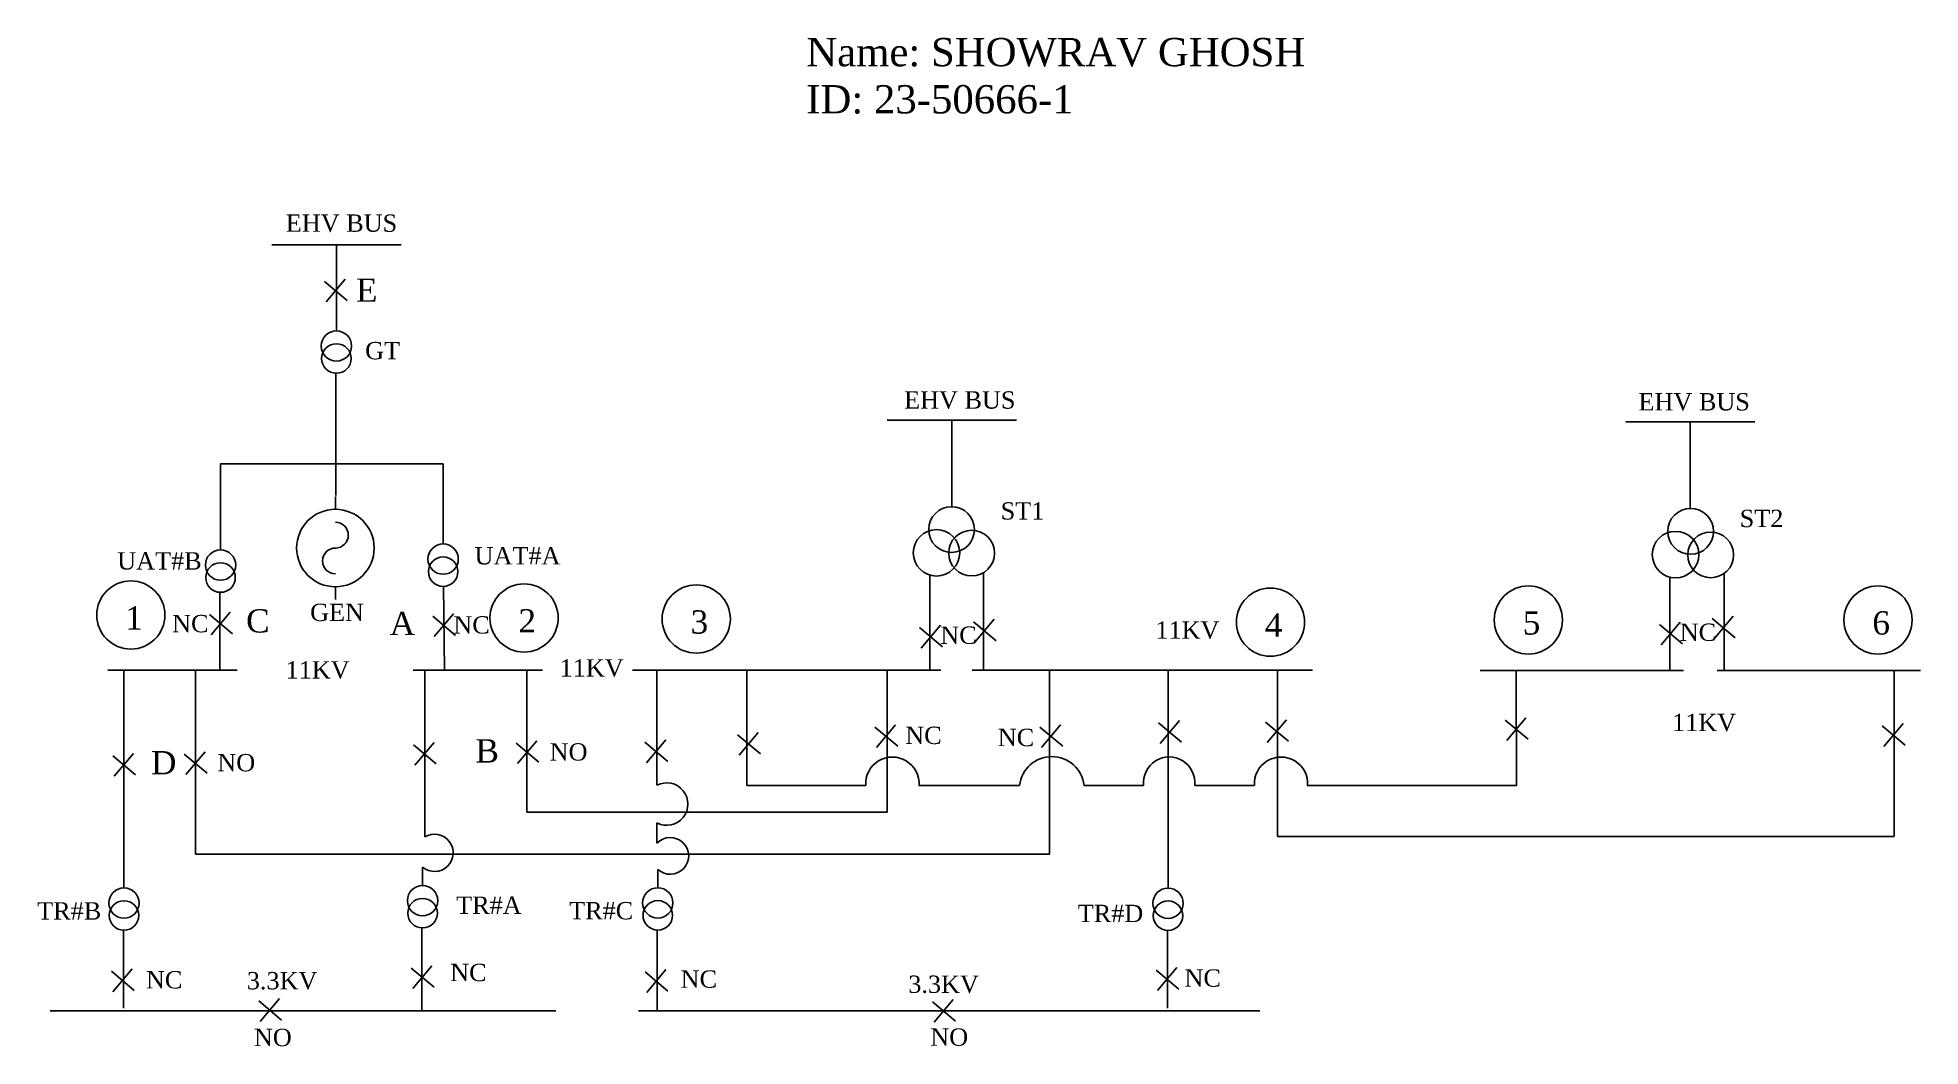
# Model space of a CAD drawing. Header units: inches. Extents: x 13.11 to 20.4, y 27.05 to 30.96.
import ezdxf

# ---------------------------------------------------------------- set-up
doc = ezdxf.new("R2010")
doc.units = ezdxf.units.IN
doc.header["$MEASUREMENT"] = 0

# ---------------------------------------------------------------- blocks, each defined once
blk = doc.blocks.new('Generator - AC')
at = {"color": 7}
for p, q in [((0, 0), (0.05, 0)), ((0.35, 0), (0.4, 0))]:
    blk.add_line(p, q, dxfattribs=at)
blk.add_circle((0.2, 0), 0.15, dxfattribs=at)
for centre, start, end in [((0.15, 0), 0, 180), ((0.25, 0), 180, 0)]:
    blk.add_arc(centre, 0.05, start, end, dxfattribs=at)

msp = doc.modelspace()

# ---------------------------------------------------------------- linework, layer by layer
for p, q in [((14.0198, 30.1569), (14.5198, 30.1569)), ((14.2693, 29.8233), (14.2693, 30.1566)), ((14.229, 29.9357), (14.3033, 30.0241)), ((14.2231, 30.0149), (14.3114, 29.9406)), ((14.267, 29.6592), (14.267, 29.308)), ((16.4011, 29.4779), (16.9011, 29.4779)), ((16.6507, 29.1444), (16.6507, 29.4777)), ((19.2597, 29.471), (19.7597, 29.471)), ((19.5093, 29.1375), (19.5093, 29.4708)), ((13.8208, 28.9747), (13.8208, 29.308)), ((13.8208, 29.308), (14.6824, 29.308)), ((14.267, 29.308), (14.267, 29.1857)), ((14.6824, 28.9977), (14.6824, 29.308)), ((16.5658, 28.8774), (16.5658, 28.5086)), ((16.7741, 28.8876), (16.7741, 28.5124)), ((19.4299, 28.8684), (19.4299, 28.5084)), ((19.641, 28.8834), (19.641, 28.5084)), ((13.8185, 28.8107), (13.8185, 28.5092)), ((14.6832, 28.8336), (14.6878, 28.5092)), ((13.7784, 28.7247), (13.8667, 28.6504)), ((13.7843, 28.6455), (13.8586, 28.7338)), ((14.6421, 28.7181), (14.7304, 28.6439)), ((14.648, 28.639), (14.7223, 28.7273)), ((19.6006, 28.6297), (19.6749, 28.718)), ((16.5267, 28.674), (16.6151, 28.5998)), ((16.5327, 28.5949), (16.6069, 28.6832)), ((16.7348, 28.6968), (16.8231, 28.6226)), ((16.7407, 28.6177), (16.815, 28.706)), ((19.3905, 28.6858), (19.4788, 28.6115)), ((19.3964, 28.6066), (19.4707, 28.6949)), ((19.5947, 28.7088), (19.683, 28.6346)), ((13.3851, 28.5092), (13.8851, 28.5092)), ((13.447, 27.6657), (13.447, 28.5092)), ((14.5664, 28.5092), (15.0664, 28.5092)), ((14.6113, 28.5084), (14.6113, 27.8632)), ((15.415, 28.5092), (16.6083, 28.5086)), ((15.51, 28.5091), (15.51, 28.0635)), ((15.8573, 28.509), (15.8573, 28.0629)), ((16.7304, 28.5086), (18.0477, 28.5086)), ((17.4881, 27.6649), (17.4881, 28.5083)), ((17.9116, 28.5086), (17.9116, 27.8647)), ((18.6957, 28.5084), (19.4827, 28.5084)), ((18.836, 28.506), (18.837, 28.0629)), ((19.6129, 28.5084), (20.3999, 28.5084)), ((20.2986, 27.8647), (20.2986, 28.5084)), ((16.3533, 28.2883), (16.4416, 28.2141)), ((16.3592, 28.2092), (16.4335, 28.2975)), ((16.9921, 28.2883), (17.0804, 28.2141)), ((16.998, 28.2092), (17.0723, 28.2975)), ((17.4517, 28.3046), (17.54, 28.2304)), ((17.4576, 28.2255), (17.5319, 28.3138)), ((17.8658, 28.3078), (17.9541, 28.2335)), ((17.8718, 28.2286), (17.946, 28.317)), ((18.7931, 28.3159), (18.8815, 28.2417)), ((18.7991, 28.2368), (18.8733, 28.3251)), ((20.2526, 28.2929), (20.341, 28.2186)), ((20.2586, 28.2137), (20.3329, 28.302)), ((14.5671, 28.2199), (14.6555, 28.1457)), ((14.5731, 28.1408), (14.6473, 28.2291)), ((14.9648, 28.2265), (15.0531, 28.1522)), ((14.9707, 28.1473), (15.045, 28.2356)), ((15.4635, 28.2297), (15.5518, 28.1555)), ((15.4694, 28.1506), (15.5437, 28.2389)), ((15.822, 28.259), (15.9103, 28.1848)), ((15.8279, 28.1799), (15.9022, 28.2682)), ((13.4035, 28.1776), (13.4919, 28.1034)), ((13.4095, 28.0985), (13.4837, 28.1868)), ((13.6806, 28.1841), (13.7689, 28.1099)), ((13.6865, 28.105), (13.7608, 28.1933)), ((15.8573, 28.0629), (16.3181, 28.0629)), ((16.5229, 28.0629), (16.9133, 28.0629)), ((17.1628, 28.0629), (17.3932, 28.0629)), ((17.5916, 28.0629), (17.822, 28.0629)), ((18.0268, 28.0629), (18.837, 28.0629)), ((15.51, 27.8386), (15.51, 27.9174)), ((17.9116, 27.8647), (20.2986, 27.8647)), ((14.6027, 27.6749), (14.6027, 27.7462)), ((15.5132, 27.6663), (15.5132, 27.7376)), ((13.4447, 27.5016), (13.4447, 27.2002)), ((14.6004, 27.5109), (14.6004, 27.1894)), ((15.5109, 27.5022), (15.5109, 27.1898)), ((17.4858, 27.5008), (17.4858, 27.1993)), ((13.3985, 27.3427), (13.4868, 27.2684)), ((13.4045, 27.2635), (13.4787, 27.3519)), ((14.5589, 27.3552), (14.6472, 27.2809)), ((14.5648, 27.276), (14.6391, 27.3644)), ((15.4642, 27.3402), (15.5525, 27.2659)), ((15.4701, 27.261), (15.5444, 27.3494)), ((17.4415, 27.3476), (17.5299, 27.2734)), ((17.4475, 27.2685), (17.5217, 27.3568)), ((13.1619, 27.1898), (15.1191, 27.1892)), ((13.9687, 27.2278), (14.057, 27.1535)), ((13.9746, 27.1486), (14.0489, 27.237)), ((15.4389, 27.1898), (17.8431, 27.1892)), ((16.5768, 27.2242), (16.6652, 27.15)), ((16.5828, 27.1451), (16.657, 27.2334))]:
    msp.add_line(p, q)
at = {"color": 1}
for p, q in [((13.724, 28.5092), (13.724, 27.7966)), ((15.0066, 28.5092), (15.0066, 27.9587)), ((16.4008, 27.9587), (16.4008, 28.5087)), ((17.0295, 27.7966), (17.0295, 28.5086)), ((15.0066, 27.9587), (16.4008, 27.9587)), ((13.724, 27.7966), (17.0295, 27.7966))]:
    msp.add_line(p, q, dxfattribs=at)
for centre, radius in [((14.2693, 29.7647), 0.0587), ((14.2693, 29.7164), 0.0572), ((16.6502, 29.0537), 0.0886), ((19.5108, 29.0467), 0.0886), ((16.5919, 28.9637), 0.0901), ((16.7279, 28.9625), 0.0886), ((19.4525, 28.9567), 0.0901), ((19.5885, 28.9555), 0.0886), ((13.8208, 28.9161), 0.0587), ((14.6824, 28.9391), 0.0587), ((14.6824, 28.8908), 0.0572), ((13.8208, 28.8678), 0.0572), ((13.4737, 28.7227), 0.132), ((14.9956, 28.7113), 0.132), ((15.662, 28.7071), 0.132), ((17.8845, 28.695), 0.132), ((18.8827, 28.7035), 0.132), ((20.2362, 28.7035), 0.132), ((13.447, 27.607), 0.0587), ((14.6027, 27.6163), 0.0587), ((14.6027, 27.568), 0.0572), ((15.5132, 27.6076), 0.0587), ((17.4881, 27.6062), 0.0587), ((13.447, 27.5588), 0.0572), ((15.5132, 27.5594), 0.0572), ((17.4881, 27.558), 0.0572)]:
    msp.add_circle(centre, radius)
for centre, radius, start, end in [((16.4213, 28.0692), 0.1034, 356.45447, 183.54553), ((17.0381, 28.049), 0.1255, 6.31743, 173.68257), ((17.4925, 28.0731), 0.0997, 354.09515, 185.90485), ((17.9253, 28.0692), 0.1034, 356.45447, 183.54553), ((15.5477, 27.9904), 0.0822, 242.66433, 117.33567), ((14.6491, 27.8016), 0.0722, 230.07603, 121.48767), ((15.5616, 27.7897), 0.0711, 227.10998, 136.59914)]:
    msp.add_arc(centre, radius, start, end)

# ---------------------------------------------------------------- block references
at = {"rotation": 270}
msp.add_blockref('Generator - AC', (14.2653, 29.1822), dxfattribs=at)

# ---------------------------------------------------------------- texts
at = {"attachment_point": 1}
for s, insert, char_height, width in [('{\\fTimes New Roman|b0|i0|c0|p18;Name: SHOWRAV GHOSH\\PID: 23-50666-1}', (16.0879, 30.9579), 0.109602, 2.136191), ('{\\fTimes New Roman|b0|i0|c0|p18;EHV BUS}', (14.0734, 30.2742), 0.067138, 0.576736), ('{\\fTimes New Roman|b0|i0|c0|p18;\\C6;E}', (14.3448, 30.0261), 0.090276, 0.473708), ('{\\fTimes New Roman|b0|i0|c0|p18;GT}', (14.3804, 29.7803), 0.067138, 0.576736), ('{\\fTimes New Roman|b0|i0|c0|p18;EHV BUS}', (16.4665, 29.5892), 0.067138, 0.576736), ('{\\fTimes New Roman|b0|i0|c0|p18;EHV BUS}', (19.309, 29.5822), 0.067138, 0.576736), ('{\\fTimes New Roman|b0|i0|c0|p18;ST1}', (16.8403, 29.1595), 0.067138, 0.576736), ('{\\fTimes New Roman|b0|i0|c0|p18;ST2}', (19.7007, 29.1304), 0.067138, 0.576736), ('{\\fTimes New Roman|b0|i0|c0|p18;UAT#B}', (13.4209, 28.9659), 0.067138, 0.576736), ('{\\fTimes New Roman|b0|i0|c0|p18;UAT#A}', (14.8041, 28.9856), 0.067138, 0.576736), ('{\\fTimes New Roman|b0|i0|c0|p18;1}', (13.4518, 28.7566), 0.090276, 0.473708), ('{\\fTimes New Roman|b0|i0|c0|p18;NC}', (13.6333, 28.723), 0.067138, 0.576736), ('{\\fTimes New Roman|b0|i0|c0|p18;\\C6;C}', (13.9196, 28.7452), 0.090276, 0.473708), ('{\\fTimes New Roman|b0|i0|c0|p18;GEN}', (14.1674, 28.7666), 0.067138, 0.576736), ('{\\fTimes New Roman|b0|i0|c0|p18;\\C6;A}', (14.4756, 28.7353), 0.090276, 0.473708), ('{\\fTimes New Roman|b0|i0|c0|p18;NC}', (14.7219, 28.718), 0.067138, 0.576736), ('{\\fTimes New Roman|b0|i0|c0|p18;2}', (14.9737, 28.7453), 0.090276, 0.473708), ('{\\fTimes New Roman|b0|i0|c0|p18;3}', (15.6401, 28.741), 0.090276, 0.473708), ('{\\fTimes New Roman|b0|i0|c0|p18;4}', (17.8626, 28.729), 0.090276, 0.473708), ('{\\fTimes New Roman|b0|i0|c0|p18;5}', (18.8608, 28.7374), 0.090276, 0.473708), ('{\\fTimes New Roman|b0|i0|c0|p18;6}', (20.2142, 28.7374), 0.090276, 0.473708), ('{\\fTimes New Roman|b0|i0|c0|p18;NC}', (16.6067, 28.6781), 0.067138, 0.576736), ('{\\fTimes New Roman|b0|i0|c0|p18;11KV}', (17.4391, 28.6981), 0.067138, 0.576736), ('{\\fTimes New Roman|b0|i0|c0|p18;NC}', (19.4686, 28.6896), 0.067138, 0.576736), ('{\\fTimes New Roman|b0|i0|c0|p18;11KV}', (14.0727, 28.5439), 0.067138, 0.576736), ('{\\fTimes New Roman|b0|i0|c0|p18;11KV}', (15.1334, 28.5515), 0.067138, 0.576736), ('{\\fTimes New Roman|b0|i0|c0|p18;NC}', (16.471, 28.2903), 0.067138, 0.576736), ('{\\fTimes New Roman|b0|i0|c0|p18;NC}', (16.8293, 28.282), 0.067138, 0.576736), ('{\\fTimes New Roman|b0|i0|c0|p18;11KV}', (19.4389, 28.34), 0.067138, 0.576736), ('{\\fTimes New Roman|b0|i0|c0|p18;\\C6;B}', (14.8074, 28.2416), 0.090276, 0.473708), ('{\\fTimes New Roman|b0|i0|c0|p18;NO}', (15.0947, 28.226), 0.067138, 0.576736), ('{\\fTimes New Roman|b0|i0|c0|p18;\\C6;D}', (13.5515, 28.1959), 0.090276, 0.473708), ('{\\fTimes New Roman|b0|i0|c0|p18;NO}', (13.8085, 28.1844), 0.067138, 0.576736), ('{\\fTimes New Roman|b0|i0|c0|p18;TR#A}', (14.7326, 27.6324), 0.067138, 0.576736), ('{\\fTimes New Roman|b0|i0|c0|p18;TR#B}', (13.1111, 27.6102), 0.067138, 0.576736), ('{\\fTimes New Roman|b0|i0|c0|p18;TR#C}', (15.17, 27.6111), 0.067138, 0.576736), ('{\\fTimes New Roman|b0|i0|c0|p18;TR#D}', (17.1386, 27.6004), 0.067138, 0.576736), ('{\\fTimes New Roman|b0|i0|c0|p18;NC}', (13.5321, 27.3435), 0.067138, 0.576736), ('{\\fTimes New Roman|b0|i0|c0|p18;3.3KV}', (13.9225, 27.34), 0.067138, 0.576736), ('{\\fTimes New Roman|b0|i0|c0|p18;NC}', (14.7097, 27.3717), 0.067138, 0.576736), ('{\\fTimes New Roman|b0|i0|c0|p18;NC}', (15.6017, 27.3463), 0.067138, 0.576736), ('{\\fTimes New Roman|b0|i0|c0|p18;3.3KV}', (16.4827, 27.3262), 0.067138, 0.576736), ('{\\fTimes New Roman|b0|i0|c0|p18;NC}', (17.5519, 27.3502), 0.067138, 0.576736), ('{\\fTimes New Roman|b0|i0|c0|p18;NO}', (13.95, 27.1201), 0.067138, 0.576736), ('{\\fTimes New Roman|b0|i0|c0|p18;NO}', (16.568, 27.1215), 0.067138, 0.576736)]:
    msp.add_mtext(s, dxfattribs=dict(at, insert=insert, char_height=char_height, width=width))

doc.saveas('drawing.dxf')
